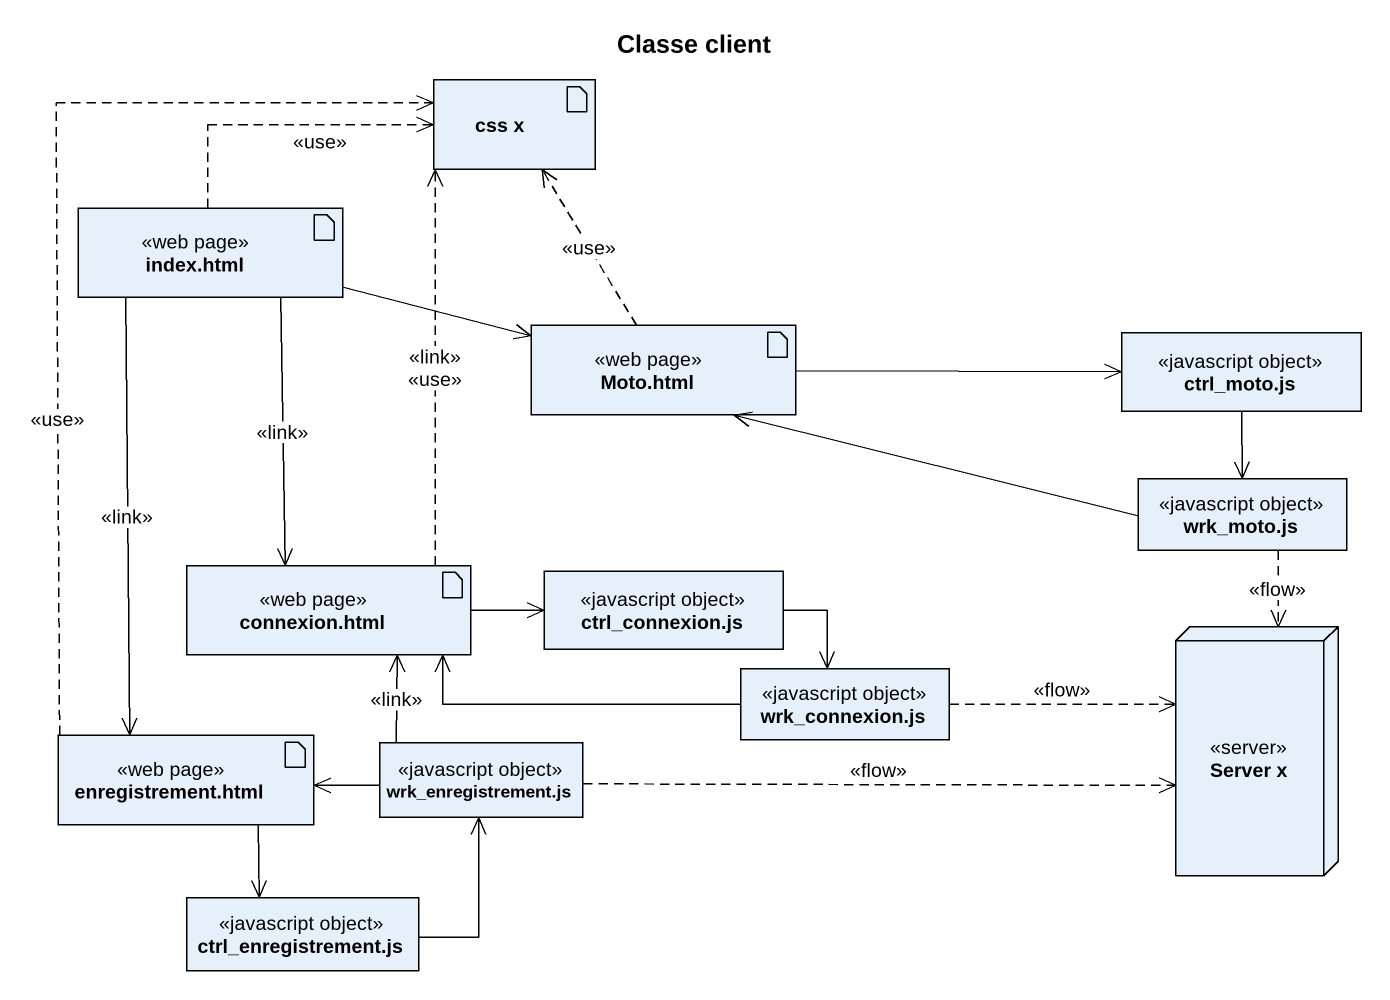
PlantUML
@startuml
title Classe client
allowmixing
hide circle
hide empty members
artifact "css x" as css_x
artifact "index.html" as index_html <<web page>>
artifact "Moto.html" as Moto_html <<web page>>
class "ctrl_moto.js" as ctrl_moto_js <<javascript object>>
class "wrk_moto.js" as wrk_moto_js <<javascript object>>
artifact "connexion.html" as connexion_html <<web page>>
class "ctrl_connexion.js" as ctrl_connexion_js <<javascript object>>
class "wrk_connexion.js" as wrk_connexion_js <<javascript object>>
node "Server x" as Server_x <<server>>
artifact "enregistrement.html" as enregistrement_html <<web page>>
class "wrk_enregistrement.js" as wrk_enregistrement_js <<javascript object>>
class "ctrl_enregistrement.js" as ctrl_enregistrement_js <<javascript object>>
index_html .right.> css_x : <<use>>
index_html -right-> Moto_html
index_html --> connexion_html : <<link>>
index_html --> enregistrement_html : <<link>>
Moto_html .up.> css_x : <<use>>
Moto_html -right-> ctrl_moto_js
ctrl_moto_js --> wrk_moto_js
wrk_moto_js -left-> Moto_html
wrk_moto_js ..> Server_x : <<flow>>
connexion_html .up.> css_x : <<link>>\n<<use>>
connexion_html -right-> ctrl_connexion_js
ctrl_connexion_js -right-> wrk_connexion_js
wrk_connexion_js -left-> connexion_html
wrk_connexion_js .right.> Server_x : <<flow>>
enregistrement_html .up.> css_x : <<use>>
enregistrement_html --> ctrl_enregistrement_js
wrk_enregistrement_js -up-> connexion_html : <<link>>
wrk_enregistrement_js .right.> Server_x : <<flow>>
wrk_enregistrement_js -left-> enregistrement_html
ctrl_enregistrement_js -up-> wrk_enregistrement_js
@enduml
